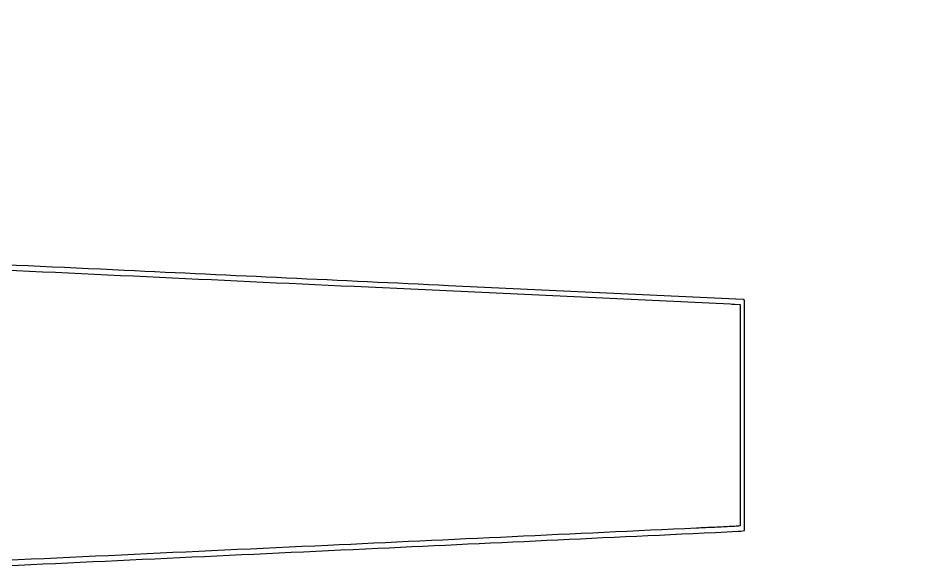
# Model space of a CAD drawing. Extents: x 56 to 1133, y 13 to 780.
# Drawn here: x 549.6 to 669.4, y 708 to 779.7 of the extents above; entities that cross this region are included whole.
import ezdxf

# ---------------------------------------------------------------- set-up
doc = ezdxf.new("R2010")
doc.units = 0
doc.header["$MEASUREMENT"] = 0

msp = doc.modelspace()

# ---------------------------------------------------------------- linework, layer by layer
for points in [[(482.385504, 704.150272, 0.000022), (544.65467, 707.067273, 0.000037), (597.152773, 709.532732, 0.000001), (644.775909, 711.772814, 0.02038), (645.1596, 711.806572), (645.6249, 711.8667), (645.64628, 727.118417, 0.000267), (645.653155, 735.03832, 0.001467), (645.64205, 739.311194, 0.000226), (645.624041, 742.320479, 0.311136), (645.56168, 742.409758, 0.077835), (645.471451, 742.428278), (606.49522, 744.264618, 0.000041), (563.623791, 746.280965, 0.000024), (512.7183, 748.668533, -0.000001), (459.121102, 751.17978, -0.000001), (407.844657, 753.582407, -0.000001), (364.322196, 755.62181, -0.000003), (342.098843, 756.663341)], [(358.825898, 675.890535, 0.000017), (481.082405, 675.883684, 0.000096), (546.558755, 675.894767, 0.000001), (593.453206, 675.911769, 0.256594), (593.568452, 675.975135, 0.140596), (593.596026, 676.068776, 0.000078), (593.616262, 679.022726, 0.00102), (593.631576, 682.313459, 0.000621), (593.636905, 686.201391, 0.000374), (593.633514, 691.67387, 0.002426), (593.616373, 694.430267, 0.000871), (593.592766, 696.272718, 0.219297), (593.523813, 696.416815, 0.174712), (593.378593, 696.469297, 0.000002), (562.930092, 696.495285, 0.000139), (522.785662, 696.518177, 0.000034), (456.743067, 696.532924)], [(529.032925, 286.436984, -0.000002), (529.83462, 265.012438, -0.000004), (530.769888, 240.009811, -0.000003), (531.839084, 211.4154, 0.000001), (532.991169, 180.601107, 0.000001), (534.178651, 148.843697, 0.000001), (535.23949, 120.47627, 0.000003), (535.941746, 101.701946, 0.000115)], [(340.916813, 486.835527, -0.000001), (340.895598, 462.377991, -0.192633)], [(1130.14234, 577.288816, 0.000001), (1112.945079, 577.188951, 0.000111)], [(659.5416, 273.9771, -0.000009), (659.54438, 420.999454, -0.000183)], [(340.275612, 460.29304, 0.000001), (337.392807, 449.674757, 0.000025)], [(528.70788, 577.073614, 0.000003), (528.686579, 549.005158, 0.000159)], [(1130.319428, 549.297508, 0.000003), (1130.298148, 577.178284, 0.310328)], [(308.265541, 303.202231, -0.000001), (310.164009, 315.537643, -0.000018)], [(491.340647, 571.098709, 0.002672), (489.595243, 583.255312, 0.002633), (487.664988, 595.755099, 0.003469), (485.765717, 607.1319, 0.001769), (484.502241, 614.240853, 0.001474), (483.110516, 621.786927, 0.001506), (481.78008, 628.767165, 0.003495), (480.729883, 633.9924, -0.000577), (480.47833, 635.207254, -0.000337), (480.179352, 636.664562, -0.000337), (479.881937, 638.12424, -0.00057), (479.63512, 639.346921, 0.00113), (479.424602, 640.383795, 0.001796), (479.239212, 641.270268, 0.000372), (479.072775, 642.049242, 0.085793), (479.045293, 642.117571, 0.259622), (478.976143, 642.156178, 0.000003), (460.681715, 642.17741, 0.000206), (438.820606, 642.193655, 0.000083), (408.914214, 642.1986)], [(321.234872, 387.4257), (331.297936, 424.538048, 0.000031), (335.156582, 438.772108, 0.000051), (338.404975, 450.762803), (341.355812, 461.659591, 0.06621), (341.361, 461.698598, -0.413751), (341.380839, 461.718469, -0.000002), (350.38024, 461.732641, -0.000245), (360.291398, 461.743336, -0.000147), (372.064797, 461.7468), (402.768594, 461.7468), (402.891952, 461.30265, -0.001526), (403.232355, 460.06236, -0.000038), (404.771147, 454.386117, -0.000039), (407.3347, 444.924004, -0.000004), (413.387069, 422.577), (422.906997, 387.4257)], [(537.336475, 576.55572, 0.000021), (552.555434, 576.453381, 0.000045), (570.418726, 576.335609, 0.000031), (590.725527, 576.204787, 0.000005), (610.740539, 576.077266, 0.000008), (627.662812, 575.969897)], [(413.809305, 423.6768, 0.00002), (410.054853, 437.539876, 0.000033), (406.87465, 449.277685, 0.000002), (404.013931, 459.83339, 0.00469)], [(659.189342, 332.340905, -0.000015), (659.196643, 226.03005, -0.00003)]]:
    msp.add_lwpolyline(points, format="xyb")
msp.add_lwpolyline([(473.8869, 749.81219, -0.000011), (539.04146, 746.759982, -0.000018), (594.007664, 744.181925), (643.804095, 741.84453, -0.006899), (644.37705, 741.809706), (645.075, 741.757611), (645.075, 727.131017), (645.075, 712.504424), (644.88465, 712.466246, -0.03572), (644.740326, 712.447886, -0.000506), (643.867996, 712.400641, -0.001405), (642.855762, 712.349699, -0.000925), (641.691, 712.296522, 0.000749), (639.276224, 712.187129, 0.000001), (590.507845, 709.904558, 0.000008), (535.917223, 707.348466, 0.000005), (471.667872, 704.338388), (304.648044, 696.5118), (214.631922, 696.5118), (124.6158, 696.5118), (124.6158, 727.137), (124.6158, 757.7622), (214.35525, 757.762389), (304.0947, 757.762578)], format="xyb", close=True)

doc.saveas('drawing.dxf')
